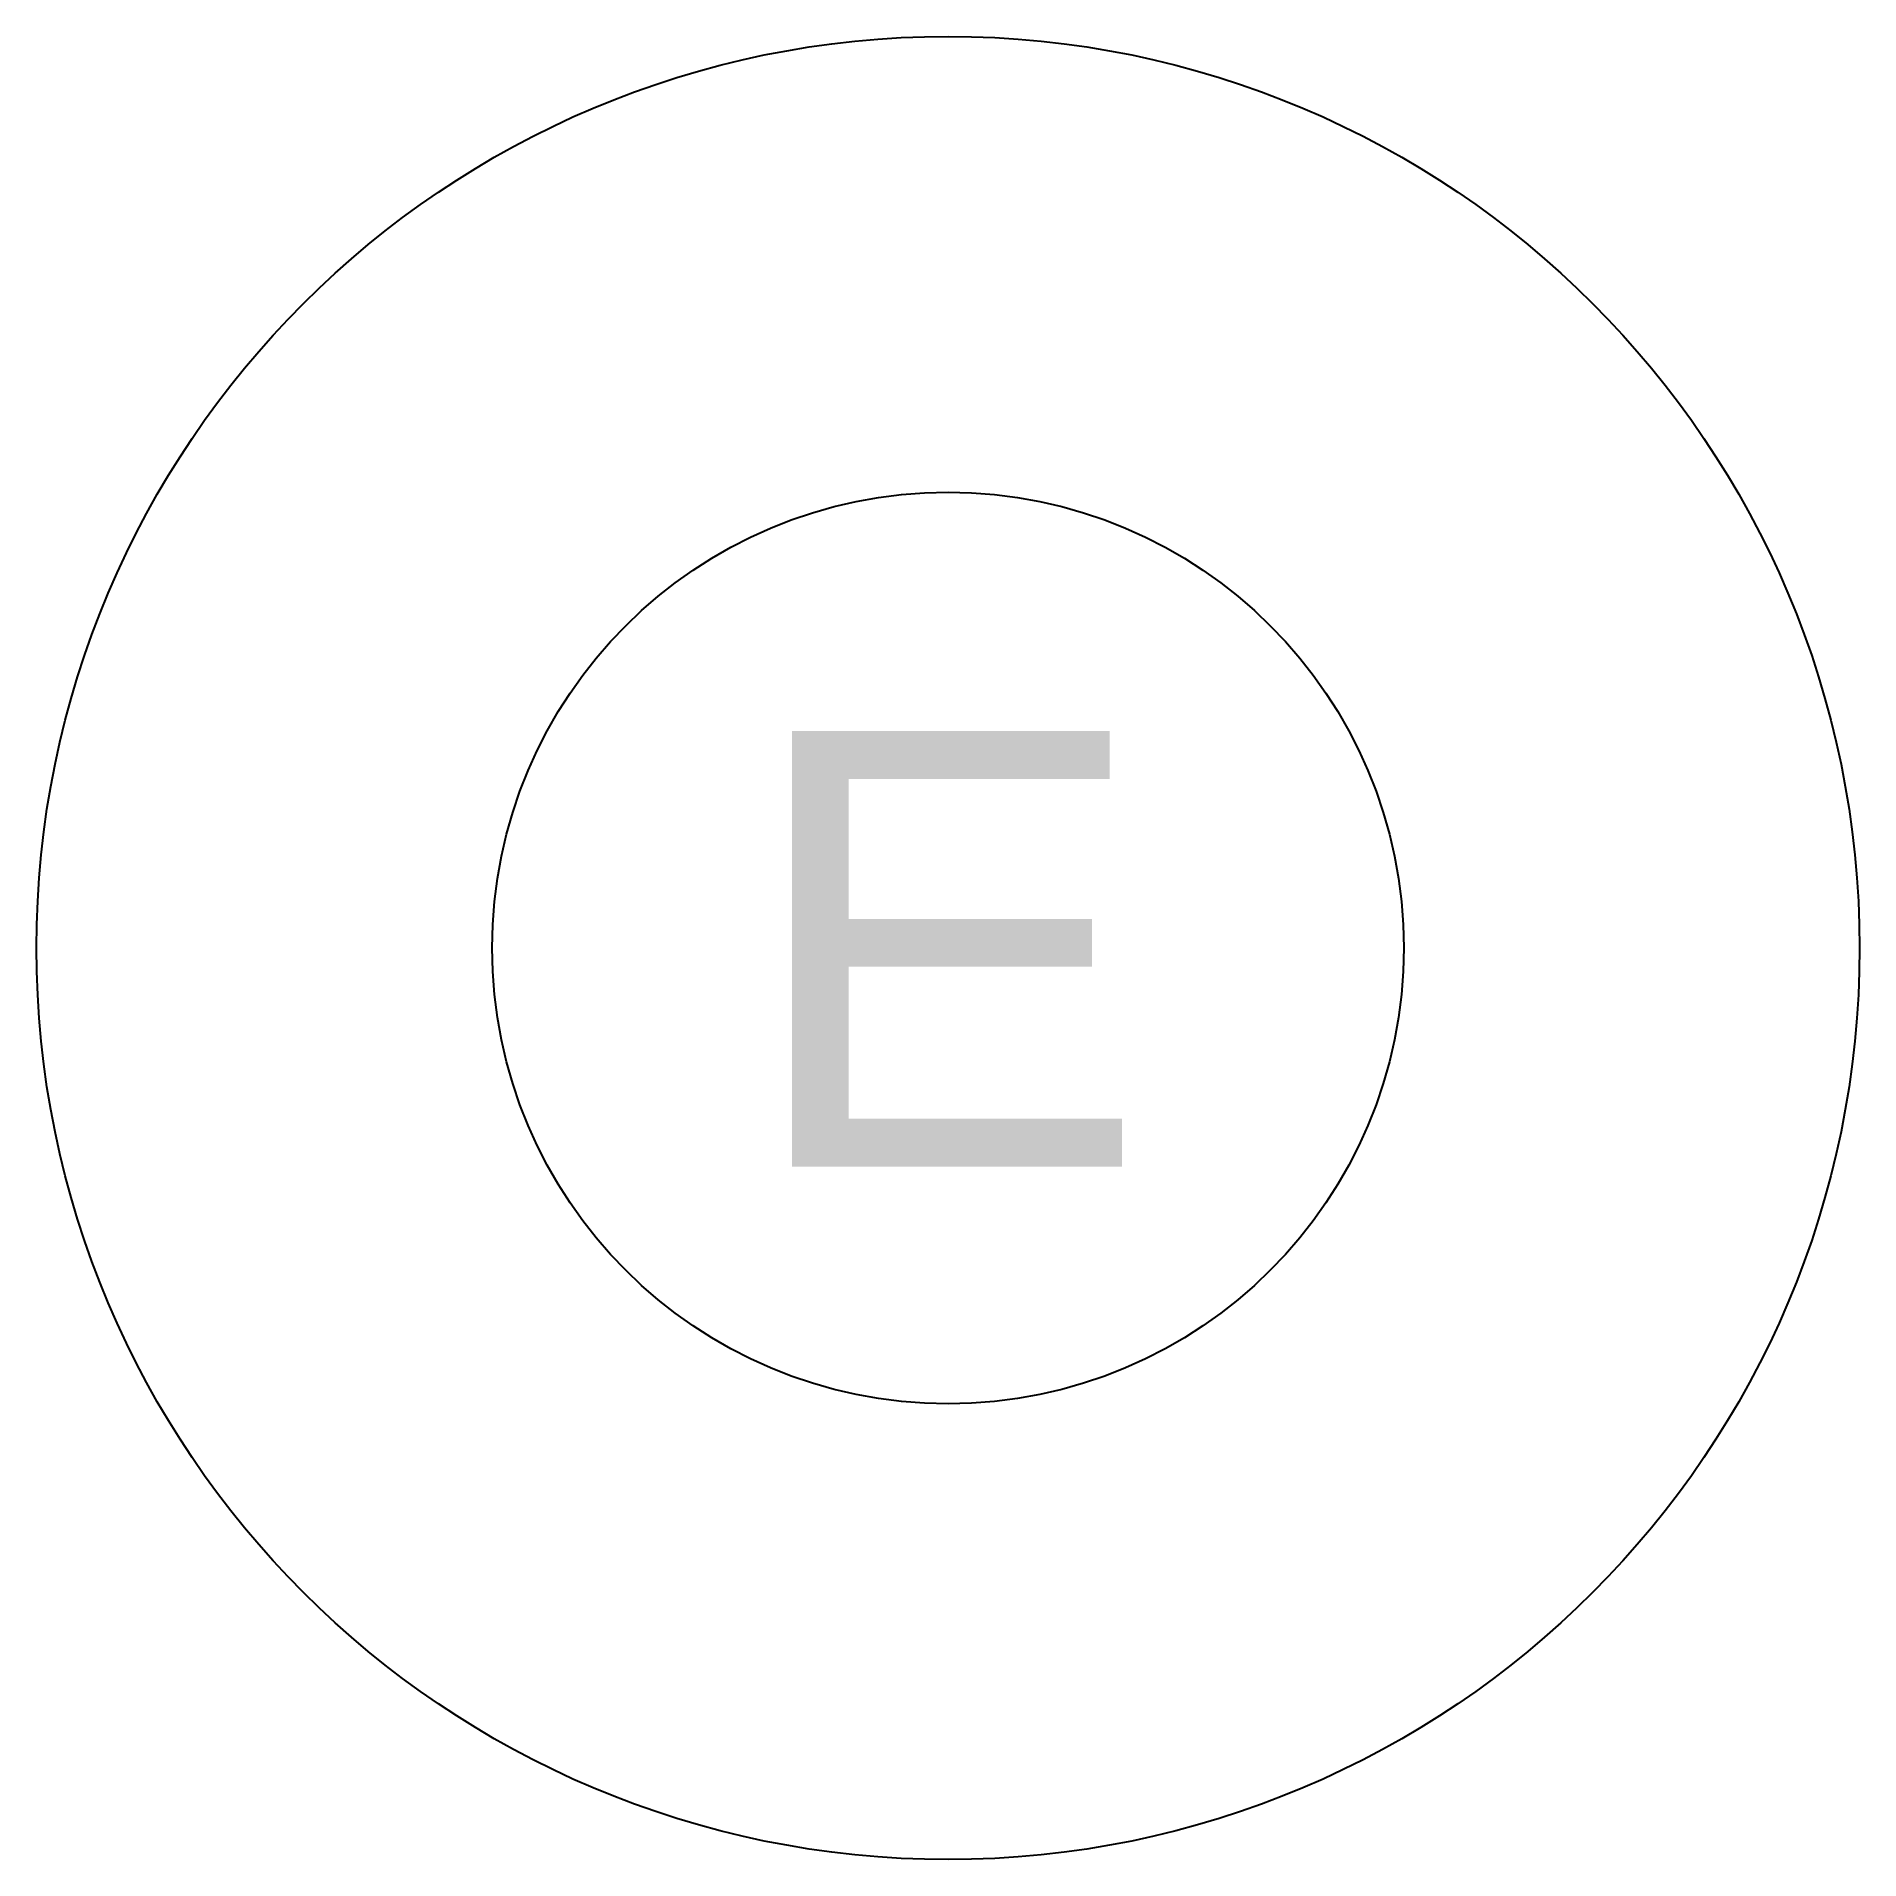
# Model space of a CAD drawing. Header units: feet. Extents: x -0.12 to 0.12, y -0.12 to 0.12.
import ezdxf
from ezdxf.enums import TextEntityAlignment as Align

# ---------------------------------------------------------------- set-up
doc = ezdxf.new("R2010")
doc.units = ezdxf.units.FT
doc.header["$MEASUREMENT"] = 0
doc.styles.add('Style-Arial', font='arial.ttf')

msp = doc.modelspace()

# ---------------------------------------------------------------- linework, layer by layer
for radius in [0.12, 0.06]:
    msp.add_circle((0.00035, 0.0001), radius)

# ---------------------------------------------------------------- texts
at = {"style": 'Style-Arial'}
msp.add_text('E', height=0.05738, dxfattribs=at).set_placement((-0.00003, -0.00001), align=Align.MIDDLE_CENTER)

doc.saveas('drawing.dxf')
